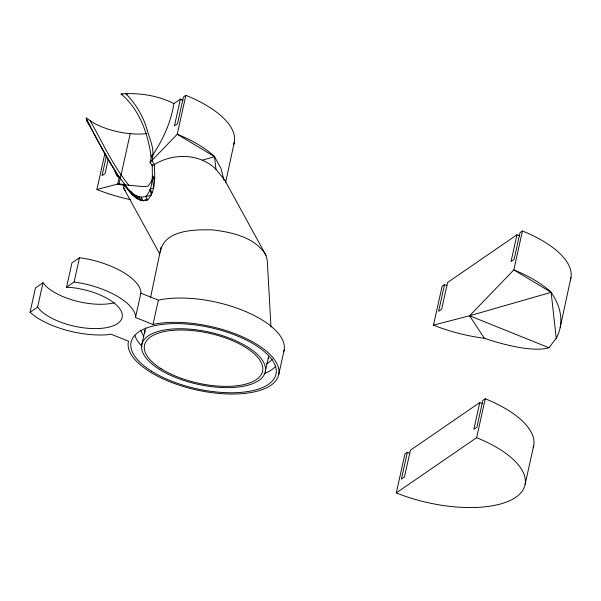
<?xml version="1.0" encoding="UTF-8"?>
<svg xmlns="http://www.w3.org/2000/svg" width="601" height="601" viewBox="0 0 601 601"><rect width="100%" height="100%" fill="white"/><g stroke="black" fill="none" stroke-linecap="round" stroke-linejoin="round"><path stroke-width="0.9" d="M270.968 326.929L267.28 260.586L265.995 255.342L224.729 180.097L215.857 169.181C199.156 152.624 170.902 153 152.241 165.891L152.218 164.614C152.248 175.274 153.743 188.09 145.765 196.489C132.385 200.201 124.753 183.305 117.713 174.808C106.354 156.373 95.484 137.576 86.191 117.999L94.635 123.536A44.654 18.871 12.5 0 0 126.909 133.324L135.293 134.023A44.654 18.871 12.5 0 0 146.787 133.565M154.382 164.411C154.637 176.168 156.373 190.525 147.628 199.893C137.727 203.784 130.312 192.433 124.865 186.107L124.377 185.454M159.836 254.133L123.626 188.113L123.934 185.784L125.128 184.898L143.857 186.648L148.049 186.16L151.602 181.201L152.444 178.82M160.332 252.15C163.788 229.567 194.912 229.477 212.484 229.89C231.978 232.204 255.185 237.185 265.995 255.342M173.892 103.567C170.977 122.717 162.473 140.657 151.707 156.606L151.212 157.252C148.071 133.97 139.642 109.42 121.079 94.011C139.064 92.524 157.687 95.461 173.892 103.567L180.383 99.105A78.325 33.1 12.5 0 1 183.042 100.202M131.446 193.935L130.447 191.223L137.599 198.886L136.292 195.648L140.934 200.464L141.453 197.474L143.053 200.937M150.573 297.457L161.106 247.064M124.865 186.107L125.128 184.898L119.111 183.718L96.904 189.488L104.927 153.293M225.585 182.651L234.367 141.934M560.17 327.56L570.95 277.587M135.495 317.486L140.889 293.168L140.769 290.719A58.395 24.679 12.5 0 0 88.264 259.174L79.505 257.671L71.947 262.87L66.561 287.188L74.111 281.989L82.87 283.484A58.395 24.679 12.5 0 1 135.375 315.037L135.495 317.486L153 324.54L154.397 324.149A76.951 32.522 12.5 0 1 271.562 356.108A76.951 32.522 12.5 0 1 217.487 393.294A76.951 32.522 12.5 0 1 128.306 342.089L128.659 341.278L111.155 334.224L106.632 334.802A58.395 24.679 12.5 0 1 35.076 316.351L30.05 312.287L35.444 287.969L42.994 282.778L45.766 286.046A44.654 18.871 12.5 0 0 114.258 302.836M30.05 312.287L37.608 307.096L42.994 282.778M74.111 281.989L79.505 257.671M106.377 156.042L102.035 175.65L105.077 173.561L108.24 159.295M119.111 183.718L130.222 133.602M124.046 184.732L124.242 183.846M152.061 165.328L150.062 162.435L151.602 155.464M233.736 144.36A90.691 38.329 12.5 0 0 185.859 95.341L177.235 134.241L150.062 162.435M141.746 344.966L144.976 330.37M153 324.54L158.394 300.222L159.783 299.839A76.951 32.522 12.5 0 1 244.885 311.205A76.951 32.522 12.5 0 1 283.732 351.735M265.341 371.41L268.579 356.821A63.21 26.714 12.5 0 1 268.136 358.512M278.781 374.288L284.168 349.97M533.125 447.798A90.691 38.329 12.5 0 0 485.255 398.779L476.623 437.686A90.691 38.329 12.5 0 1 515.793 497.282A90.691 38.329 12.5 0 1 396.292 492.925L404.916 454.018L407.35 452.343A85.192 36.007 12.5 0 0 409.799 453.312M570.319 280.013A90.691 38.329 12.5 0 0 522.449 230.994L513.825 269.902A90.691 38.329 12.5 0 1 551.132 292.326A93.283 58.012 14.5 0 1 556.226 338.265L548.946 347.739A93.283 25.49 23.2 0 1 484.331 338.258A90.691 38.329 12.5 0 1 433.486 325.141L442.111 286.241L444.545 284.566A85.192 36.007 12.5 0 0 446.994 285.528M407.35 452.343L401.423 479.095L404.465 476.999L410.393 450.254L479.771 402.542A78.325 33.1 12.5 0 1 482.43 403.647M444.545 284.566L438.617 311.31L441.66 309.222L447.587 282.47L516.973 234.766A78.325 33.1 12.5 0 1 519.625 235.862M479.771 402.542L473.843 429.294L476.886 427.198L482.813 400.454L485.255 398.779M516.973 234.766L511.038 261.51L514.08 259.422L520.015 232.67L522.449 230.994M525.131 484.278L533.756 445.371M433.486 325.141L469.614 315.758L513.825 269.902L551.132 292.326L556.226 338.265M185.859 95.341L183.425 97.009L177.498 123.761L174.455 125.849L180.383 99.105L181.96 100.051M396.292 492.925L476.623 437.686M144.894 199.615L147.628 199.893L145.765 196.489L151.249 195.302L150.152 189.255L153.668 187.835L152.421 176.108L154.78 177.888M202.409 160.151L214.542 156.666L220.988 168.483L224.038 180.383M484.331 338.258L469.614 315.758L551.132 292.326M66.561 287.188L73.269 287.744A44.654 18.871 12.5 0 1 120.944 310.672A44.654 18.871 12.5 0 1 94.86 328.604A44.654 18.871 12.5 0 1 40.372 310.356L37.608 307.096M121.079 94.011L122.642 94.282M114.829 171.277L116.849 175.755L120.26 178.535M124.985 185.581L117.698 184.086L119.103 177.746L106.324 156.576L86.792 120.455M127.397 94.102L125.737 93.681C135.45 103.47 142.865 115.497 146.779 128.757C149.551 138.996 155.464 149.957 151.783 160.647L154.735 164.914M469.614 315.758L548.946 347.739M140.889 293.168L158.394 300.222M214.542 156.666L177.235 134.241A90.691 38.329 12.5 0 1 214.542 156.666L215.947 169.279M121.049 174.966L121.47 175.342M129.042 185.393C112.95 166.019 102.718 142.61 90.248 120.906M123.626 188.113L125.466 190.682M89.842 125.834L87.017 121.372L86.191 117.999M130.447 191.223L132.618 195.13M150.926 155.186L151.707 156.606M150.152 189.255L152.091 192.793M138.996 196.933L140.934 200.464M119.141 177.047L119.922 178.459M152.421 176.108L154.51 180.075M144.811 333.014A63.21 26.714 12.5 0 1 145.735 327.861M275.814 366.159A74.201 31.357 12.5 0 1 264.034 373.664M142.039 346.507A74.201 31.357 12.5 0 1 134.782 335.215M272.283 359.022A68.702 29.036 12.5 0 1 266.581 363.845M143.842 336.402A68.702 29.036 12.5 0 1 140.972 330.219M130.319 199.622A90.691 38.329 12.5 0 1 96.904 189.488M151.557 371.178A74.201 31.357 12.5 0 0 273.62 379.434A74.201 31.357 12.5 0 0 185.454 323.947A74.201 31.357 12.5 0 0 151.557 371.178M159.257 369.254A63.21 26.714 12.5 0 0 263.238 376.286A63.21 26.714 12.5 0 0 188.136 329.017A63.21 26.714 12.5 0 0 159.257 369.254M161.188 368.774A60.461 25.55 12.5 0 0 260.646 375.505A60.461 25.55 12.5 0 0 188.804 330.287A60.461 25.55 12.5 0 0 161.188 368.774"/></g></svg>
